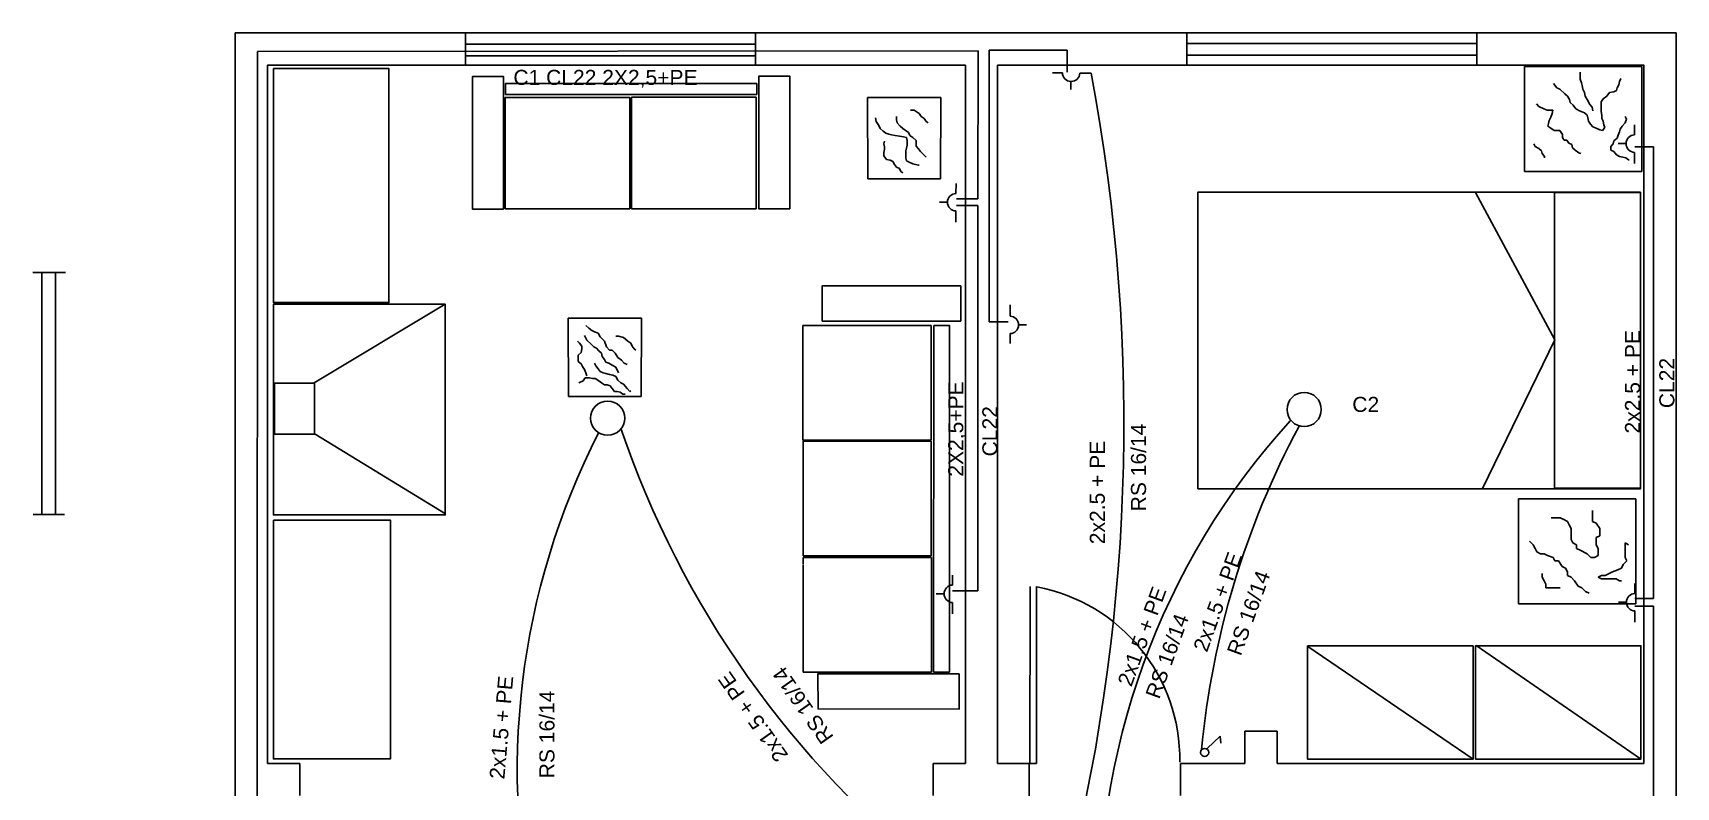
# Model space of a CAD drawing. Header units: millimetres. Extents: x 99.4 to 144.1, y 52.8 to 70.7.
# Drawn here: x 99.45 to 107.09, y 63.36 to 66.86 of the extents above; entities that cross this region are included whole.
import ezdxf

# ---------------------------------------------------------------- set-up
doc = ezdxf.new("R2010")
doc.units = ezdxf.units.MM
doc.header["$LTSCALE"] = 0.1
for name, color, linetype in [('bocas de techo y pared', 5, 'Continuous'), ('cableado por pared', 10, 'Continuous'), ('Conductores', 7, 'Continuous'), ('Losa', 5, 'Continuous'), ('muebles', 7, 'Continuous'), ('paredes', 7, 'Continuous'), ('puertas', 7, 'Continuous'), ('puntos', 7, 'Continuous'), ('tomacorrientes', 10, 'Continuous'), ('ventanas', 7, 'Continuous')]:
    doc.layers.add(name, color=color, linetype=linetype)
doc.styles.get("Standard").update_dxf_attribs({"font": 'arial.ttf'})

msp = doc.modelspace()

# ---------------------------------------------------------------- linework, layer by layer
at = {"layer": 'bocas de techo y pared'}
for centre in [(105.3595, 65.1128), (102.1206, 65.0726)]:
    msp.add_circle(centre, 0.0797, dxfattribs=at)
at = {"layer": 'cableado por pared'}
for p, q in [((100.4929, 66.7773), (103.8443, 66.7805)), ((103.8443, 66.7805), (103.8427, 66.0924)), ((104.2581, 66.7826), (103.8946, 66.7826)), ((103.8946, 66.7826), (103.8946, 65.5196)), ((104.2581, 66.6803), (104.2581, 66.7826)), ((100.4918, 63.0902), (100.4929, 66.7773)), ((106.9836, 66.3335), (106.8965, 66.3338)), ((106.9836, 66.3335), (106.9836, 64.2338)), ((103.8427, 66.0615), (103.7422, 66.0614)), ((103.8427, 66.0924), (103.7427, 66.0923)), ((103.8426, 66.0615), (103.8426, 64.2696)), ((103.8946, 65.5196), (103.9834, 65.5196)), ((103.8426, 64.2697), (103.7247, 64.2697)), ((106.9832, 64.2342), (106.897, 64.2345)), ((106.9836, 64.1984), (106.8974, 64.1987)), ((106.9836, 64.1981), (106.9836, 61.3097))]:
    msp.add_line(p, q, dxfattribs=at)
at = {"layer": 'Losa', "color": 1}
msp.add_arc((95.784, 65.0506), 8.737, 319.81608, 10.72171, dxfattribs=at)
at = {"layer": 'Losa'}
for centre, radius, start, end in [((106.4695, 66.4901), 4.5307, 198.87017, 231.7281), ((107.8082, 62.7701), 3.4003, 137.62514, 182.56466), ((108.8592, 63.1527), 3.9952, 151.88511, 174.57676), ((105.1569, 63.4328), 3.4564, 152.96873, 193.36064)]:
    msp.add_arc(centre, radius, start, end, dxfattribs=at)
at = {"layer": 'muebles'}
for p, q in [((106.929, 66.707), (106.3833, 66.707)), ((106.3833, 66.707), (106.3833, 66.677)), ((106.929, 66.6454), (106.929, 66.707)), ((106.3833, 66.677), (106.3833, 66.6304)), ((106.3833, 66.6738), (106.3833, 66.2188)), ((106.5187, 66.6282), (106.535, 66.6086)), ((106.6426, 66.6477), (106.6426, 66.6803)), ((106.6492, 66.6314), (106.6426, 66.6477)), ((106.6524, 66.6184), (106.6492, 66.6314)), ((106.822, 66.6217), (106.8252, 66.638)), ((106.8252, 66.638), (106.8318, 66.651)), ((106.929, 66.2188), (106.929, 66.6454)), ((102.2247, 66.5637), (101.6447, 66.5637)), ((101.6447, 66.5637), (101.6447, 66.5318)), ((102.2247, 66.4982), (102.2247, 66.5637)), ((102.8114, 66.564), (102.2315, 66.564)), ((102.2315, 66.564), (102.2315, 66.5321)), ((102.8114, 66.4985), (102.8114, 66.564)), ((103.6698, 66.5632), (103.3296, 66.563)), ((103.3296, 66.563), (103.3306, 66.1854)), ((103.6692, 66.1846), (103.6698, 66.5632)), ((106.535, 66.6086), (106.5481, 66.6021)), ((106.5481, 66.6021), (106.5709, 66.5793)), ((106.5709, 66.5793), (106.5839, 66.5696)), ((106.5839, 66.5696), (106.5937, 66.5533)), ((106.5937, 66.5533), (106.597, 66.5402)), ((106.6557, 66.6021), (106.6524, 66.6184)), ((106.6622, 66.5858), (106.6557, 66.6021)), ((106.6655, 66.5696), (106.6622, 66.5858)), ((106.6752, 66.5533), (106.6655, 66.5696)), ((106.6883, 66.5305), (106.6752, 66.5533)), ((106.7405, 66.5435), (106.7502, 66.5565)), ((106.7502, 66.5565), (106.7666, 66.5696)), ((106.7666, 66.5696), (106.7796, 66.5858)), ((106.7796, 66.5858), (106.7992, 66.5891)), ((106.7992, 66.5891), (106.8122, 66.5956)), ((106.8122, 66.5956), (106.8155, 66.6086)), ((106.8155, 66.6086), (106.822, 66.6217)), ((101.6447, 66.5318), (101.6447, 66.4822)), ((101.6447, 66.5284), (101.6447, 66.0449)), ((102.2247, 66.0449), (102.2247, 66.4982)), ((102.2315, 66.5321), (102.2315, 66.4826)), ((102.2315, 66.5288), (102.2315, 66.0452)), ((102.8114, 66.0452), (102.8114, 66.4985)), ((103.464, 66.4751), (103.464, 66.4587)), ((103.5296, 66.5046), (103.546, 66.5046)), ((103.546, 66.5046), (103.569, 66.4882)), ((103.569, 66.4882), (103.5789, 66.4751)), ((103.5789, 66.4751), (103.592, 66.4653)), ((106.4404, 66.5337), (106.4502, 66.5207)), ((106.4502, 66.5207), (106.4731, 66.5109)), ((106.4731, 66.5109), (106.4894, 66.5044)), ((106.4894, 66.5044), (106.5154, 66.5044)), ((106.5122, 66.4881), (106.5057, 66.4718)), ((106.5154, 66.5044), (106.5122, 66.4881)), ((106.597, 66.5402), (106.61, 66.5272)), ((106.61, 66.5272), (106.6231, 66.5109)), ((106.6231, 66.5109), (106.6394, 66.5012)), ((106.6394, 66.5012), (106.6622, 66.4914)), ((106.6622, 66.4914), (106.6752, 66.4816)), ((106.6752, 66.4816), (106.6785, 66.4686)), ((106.6981, 66.5174), (106.6883, 66.5305)), ((106.7013, 66.5012), (106.6981, 66.5174)), ((106.7405, 66.4979), (106.7405, 66.5435)), ((106.7437, 66.4816), (106.7405, 66.4979)), ((106.7437, 66.4653), (106.7437, 66.4816)), ((106.8513, 66.4751), (106.8579, 66.4621)), ((103.3655, 66.4685), (103.3688, 66.4521)), ((103.3688, 66.4521), (103.3819, 66.4325)), ((103.3819, 66.4325), (103.3885, 66.4194)), ((103.3885, 66.4194), (103.4016, 66.4062)), ((103.4016, 66.4062), (103.4147, 66.3964)), ((103.464, 66.4587), (103.4673, 66.4456)), ((103.4673, 66.4456), (103.4804, 66.4292)), ((103.4804, 66.4292), (103.4935, 66.4194)), ((103.4935, 66.4194), (103.5198, 66.3997)), ((103.5198, 66.3997), (103.5263, 66.3866)), ((103.592, 66.4653), (103.6018, 66.4521)), ((103.6018, 66.4521), (103.6117, 66.4456)), ((106.4959, 66.4425), (106.4926, 66.4295)), ((106.4926, 66.4295), (106.5057, 66.4197)), ((106.4991, 66.4556), (106.4959, 66.4425)), ((106.5057, 66.4718), (106.4991, 66.4556)), ((106.5057, 66.4197), (106.522, 66.41)), ((106.522, 66.41), (106.5481, 66.41)), ((106.5481, 66.41), (106.5611, 66.3904)), ((106.6785, 66.4686), (106.6818, 66.4523)), ((106.6818, 66.4523), (106.6915, 66.4393)), ((106.6915, 66.4393), (106.7013, 66.4262)), ((106.7013, 66.4262), (106.7176, 66.4197)), ((106.7176, 66.4197), (106.7339, 66.4132)), ((106.7339, 66.4132), (106.747, 66.41)), ((106.7502, 66.4523), (106.7437, 66.4653)), ((106.747, 66.41), (106.7568, 66.423)), ((106.7535, 66.436), (106.7502, 66.4523)), ((106.7568, 66.423), (106.7535, 66.436)), ((106.8252, 66.4034), (106.8187, 66.3872)), ((106.8285, 66.4165), (106.8252, 66.4034)), ((106.8383, 66.4295), (106.8285, 66.4165)), ((106.8513, 66.4458), (106.8383, 66.4295)), ((106.8579, 66.4621), (106.8513, 66.4458)), ((103.4082, 66.3603), (103.4049, 66.3472)), ((103.4049, 66.3472), (103.4082, 66.3341)), ((103.4082, 66.3341), (103.4082, 66.321)), ((103.4147, 66.3964), (103.4279, 66.3931)), ((103.4279, 66.3931), (103.441, 66.3899)), ((103.441, 66.3899), (103.4574, 66.3866)), ((103.4574, 66.3866), (103.4771, 66.3833)), ((103.4771, 66.3833), (103.4968, 66.38)), ((103.4968, 66.38), (103.5099, 66.3767)), ((103.5099, 66.3276), (103.5066, 66.3144)), ((103.5099, 66.3767), (103.5132, 66.3636)), ((103.5132, 66.3407), (103.5099, 66.3276)), ((103.5132, 66.3636), (103.5132, 66.3407)), ((103.5263, 66.3866), (103.5395, 66.3767)), ((103.5395, 66.3767), (103.5559, 66.3636)), ((103.5559, 66.3636), (103.5559, 66.3374)), ((103.5559, 66.3374), (103.5657, 66.3243)), ((103.5657, 66.3243), (103.5756, 66.3112)), ((106.4274, 66.3481), (106.4339, 66.335)), ((106.4339, 66.335), (106.4502, 66.3253)), ((106.4502, 66.3253), (106.4633, 66.3155)), ((106.5611, 66.3904), (106.5611, 66.3774)), ((106.5611, 66.3774), (106.5676, 66.3644)), ((106.5676, 66.3644), (106.5807, 66.3644)), ((106.5807, 66.3644), (106.5905, 66.3513)), ((106.5905, 66.3513), (106.6035, 66.3448)), ((106.6035, 66.3448), (106.6068, 66.3285)), ((106.6068, 66.3285), (106.6198, 66.3188)), ((106.7959, 66.3481), (106.7861, 66.335)), ((106.7861, 66.335), (106.7861, 66.3188)), ((106.7992, 66.3611), (106.7959, 66.3481)), ((106.8155, 66.3741), (106.7992, 66.3611)), ((106.8187, 66.3872), (106.8155, 66.3741)), ((103.4082, 66.321), (103.4049, 66.3079)), ((103.4049, 66.3079), (103.4049, 66.2915)), ((103.4049, 66.2915), (103.418, 66.2751)), ((103.418, 66.2751), (103.4344, 66.2718)), ((103.4344, 66.2718), (103.4476, 66.2653)), ((103.4476, 66.2653), (103.4541, 66.2521)), ((103.4541, 66.2521), (103.464, 66.239)), ((103.5066, 66.3144), (103.5066, 66.2817)), ((103.5066, 66.2817), (103.5099, 66.2685)), ((103.5099, 66.2685), (103.5231, 66.262)), ((103.5231, 66.262), (103.5395, 66.2554)), ((103.5395, 66.2554), (103.5526, 66.2521)), ((103.5526, 66.2521), (103.5657, 66.2489)), ((103.5657, 66.2489), (103.569, 66.2489)), ((103.5756, 66.3112), (103.5887, 66.298)), ((103.5887, 66.298), (103.6018, 66.2849)), ((106.4633, 66.3155), (106.4665, 66.3025)), ((106.4665, 66.3025), (106.4763, 66.2894)), ((106.4763, 66.2894), (106.4763, 66.2829)), ((106.6198, 66.3188), (106.6361, 66.3057)), ((106.6361, 66.3057), (106.6459, 66.3025)), ((106.7861, 66.3188), (106.7992, 66.3122)), ((106.7992, 66.3122), (106.8122, 66.296)), ((106.8122, 66.296), (106.8252, 66.2894)), ((106.8252, 66.2894), (106.8416, 66.2862)), ((106.8416, 66.2862), (106.8546, 66.2829)), ((106.8546, 66.2829), (106.8676, 66.2732)), ((106.8676, 66.2732), (106.8709, 66.2732)), ((103.3306, 66.1854), (103.6692, 66.1846)), ((103.464, 66.239), (103.4771, 66.2325)), ((103.4771, 66.2325), (103.4837, 66.2194)), ((103.4837, 66.2194), (103.4935, 66.2128)), ((106.3833, 66.2188), (106.929, 66.2188)), ((106.5251, 65.4363), (106.1566, 66.1219)), ((101.6447, 66.0449), (102.2247, 66.0449)), ((102.2315, 66.0452), (102.8114, 66.0452)), ((100.7568, 65.2369), (101.3649, 65.6024)), ((102.2779, 65.5377), (101.9376, 65.5375)), ((101.9376, 65.5375), (101.9392, 65.1725)), ((102.0201, 65.5035), (102.0333, 65.4903)), ((102.0333, 65.4903), (102.0465, 65.4804)), ((102.2774, 65.1737), (102.2779, 65.5377)), ((103.6248, 65.5026), (103.0291, 65.5026)), ((103.0291, 65.5026), (103.0291, 65.4698)), ((103.6248, 65.4353), (103.6248, 65.5026)), ((101.9904, 65.4211), (101.9806, 65.431)), ((102.0003, 65.4079), (101.9904, 65.4211)), ((102.0003, 65.3948), (102.0003, 65.4079)), ((102.0135, 65.4574), (102.0234, 65.4343)), ((102.0234, 65.4343), (102.0432, 65.4178)), ((102.0432, 65.4178), (102.0564, 65.4046)), ((102.0465, 65.4804), (102.0597, 65.4738)), ((102.0597, 65.4738), (102.0762, 65.4672)), ((102.0762, 65.4672), (102.0861, 65.4508)), ((102.0861, 65.4508), (102.1059, 65.431)), ((102.1059, 65.431), (102.1158, 65.4046)), ((102.1587, 65.4541), (102.1719, 65.4541)), ((102.1719, 65.4541), (102.195, 65.4475)), ((102.195, 65.4475), (102.2148, 65.431)), ((102.2148, 65.431), (102.228, 65.4211)), ((102.228, 65.4211), (102.2346, 65.4079)), ((102.2346, 65.4079), (102.2445, 65.3948)), ((103.0291, 65.4698), (103.0291, 65.4189)), ((103.0291, 65.4663), (103.0291, 64.9697)), ((103.6248, 64.9697), (103.6248, 65.4353)), ((106.5251, 65.4363), (106.188, 64.7452)), ((101.9839, 65.3651), (101.997, 65.3783)), ((101.9839, 65.3354), (101.9839, 65.3651)), ((101.997, 65.3256), (101.9839, 65.3354)), ((101.997, 65.3783), (102.0003, 65.3948)), ((102.0564, 65.4046), (102.0696, 65.398)), ((102.0597, 65.3289), (102.0663, 65.3157)), ((102.0696, 65.398), (102.0795, 65.3849)), ((102.0795, 65.3849), (102.0927, 65.375)), ((102.0927, 65.375), (102.096, 65.3585)), ((102.096, 65.3585), (102.1059, 65.3453)), ((102.1059, 65.3453), (102.1125, 65.3321)), ((102.1125, 65.3321), (102.1257, 65.3289)), ((102.1158, 65.4046), (102.129, 65.3882)), ((102.1257, 65.3289), (102.1422, 65.319)), ((102.129, 65.3882), (102.1422, 65.3882)), ((102.1422, 65.3882), (102.1554, 65.375)), ((102.1554, 65.375), (102.1686, 65.3552)), ((102.1686, 65.3552), (102.1851, 65.342)), ((102.1851, 65.342), (102.1983, 65.3289)), ((102.1983, 65.3289), (102.2115, 65.3223)), ((102.2445, 65.3948), (102.2511, 65.3882)), ((102.0036, 65.3124), (101.997, 65.3256)), ((102.0135, 65.2992), (102.0036, 65.3124)), ((102.0069, 65.2465), (102.0168, 65.2597)), ((102.0201, 65.2827), (102.0135, 65.2992)), ((102.0168, 65.2597), (102.0366, 65.2597)), ((102.0234, 65.2695), (102.0201, 65.2827)), ((102.0366, 65.2597), (102.0498, 65.2564)), ((102.0498, 65.2564), (102.063, 65.2564)), ((102.063, 65.2564), (102.0795, 65.2465)), ((102.0663, 65.3157), (102.0762, 65.3025)), ((102.0762, 65.3025), (102.0861, 65.2893)), ((102.0861, 65.2893), (102.0993, 65.2827)), ((102.0993, 65.2827), (102.1125, 65.2794)), ((102.1125, 65.2794), (102.129, 65.2761)), ((102.129, 65.2761), (102.1455, 65.2728)), ((102.1422, 65.319), (102.1587, 65.3091)), ((102.1455, 65.2728), (102.1587, 65.2662)), ((102.1587, 65.3091), (102.1719, 65.2827)), ((102.1587, 65.2662), (102.1686, 65.2498)), ((101.9871, 65.2366), (102.0069, 65.2465)), ((102.0795, 65.2465), (102.0927, 65.2366)), ((102.0927, 65.2366), (102.1059, 65.2267)), ((102.1059, 65.2267), (102.1191, 65.2267)), ((102.1191, 65.2267), (102.1323, 65.2234)), ((102.1323, 65.2234), (102.1422, 65.2102)), ((102.1422, 65.2102), (102.1521, 65.1971)), ((102.1521, 65.1971), (102.1653, 65.1971)), ((102.1653, 65.1971), (102.1785, 65.1938)), ((102.1686, 65.2498), (102.1818, 65.2366)), ((102.1785, 65.1938), (102.1917, 65.1839)), ((102.1818, 65.2366), (102.195, 65.23)), ((102.1917, 65.1839), (102.2016, 65.1839)), ((102.195, 65.23), (102.2115, 65.2102)), ((102.2115, 65.2102), (102.2247, 65.1971)), ((102.2247, 65.1971), (102.228, 65.2003)), ((101.9392, 65.1725), (102.2768, 65.1733)), ((100.7601, 64.9989), (101.3665, 64.6271)), ((103.0291, 64.9697), (103.6248, 64.9697)), ((103.0299, 64.9658), (103.0297, 64.929)), ((103.6255, 64.9661), (103.0298, 64.9661)), ((103.6255, 64.8989), (103.6255, 64.9661)), ((103.0298, 64.9299), (103.0298, 64.4333)), ((103.6255, 64.4333), (103.6255, 64.8989)), ((106.9016, 64.6981), (106.3558, 64.6981)), ((106.3558, 64.6981), (106.3558, 64.6681)), ((106.3558, 64.6681), (106.3558, 64.6215)), ((106.3558, 64.6649), (106.3558, 64.2099)), ((106.7008, 64.5928), (106.7008, 64.643)), ((106.9016, 64.6365), (106.9016, 64.6981)), ((106.5082, 64.6095), (106.5501, 64.6095)), ((106.5501, 64.6095), (106.5668, 64.6012)), ((106.5668, 64.6012), (106.5836, 64.5928)), ((106.5836, 64.5928), (106.5919, 64.5761)), ((106.5919, 64.5761), (106.6003, 64.5594)), ((106.7175, 64.5845), (106.7008, 64.5928)), ((106.7343, 64.5594), (106.7175, 64.5845)), ((106.9016, 64.2099), (106.9016, 64.6365)), ((106.4078, 64.5008), (106.4245, 64.4841)), ((106.6003, 64.5594), (106.6003, 64.5092)), ((106.6003, 64.5092), (106.6087, 64.4925)), ((106.6087, 64.4925), (106.6254, 64.4841)), ((106.7175, 64.5176), (106.7343, 64.5259)), ((106.7175, 64.4841), (106.7175, 64.5176)), ((106.7343, 64.5259), (106.7343, 64.5594)), ((106.8682, 64.4841), (106.8514, 64.4925)), ((106.8514, 64.4925), (106.8514, 64.4256)), ((103.0298, 64.4333), (103.6255, 64.4333)), ((103.6263, 64.4251), (103.0306, 64.4251)), ((103.0306, 64.4251), (103.0306, 64.3923)), ((103.6263, 64.3579), (103.6263, 64.4251)), ((106.4245, 64.4841), (106.4329, 64.4674)), ((106.4329, 64.4674), (106.4413, 64.4507)), ((106.4413, 64.4507), (106.458, 64.4423)), ((106.458, 64.4423), (106.4747, 64.4423)), ((106.4747, 64.4423), (106.4915, 64.4339)), ((106.4915, 64.4339), (106.5166, 64.4256)), ((106.5166, 64.4256), (106.525, 64.4089)), ((106.6254, 64.4841), (106.6254, 64.4674)), ((106.6254, 64.4674), (106.6422, 64.459)), ((106.6422, 64.459), (106.6757, 64.4423)), ((106.6757, 64.4423), (106.6924, 64.4256)), ((106.6924, 64.4256), (106.7091, 64.4256)), ((106.7091, 64.4256), (106.7259, 64.4339)), ((106.7259, 64.4674), (106.7175, 64.4841)), ((106.7259, 64.4339), (106.7259, 64.4674)), ((106.8514, 64.4256), (106.8598, 64.4089)), ((103.0306, 64.3889), (103.0306, 63.8923)), ((103.6263, 63.8923), (103.6263, 64.3579)), ((106.4664, 64.3503), (106.4664, 64.3336)), ((106.525, 64.4089), (106.5417, 64.4089)), ((106.5417, 64.4089), (106.5585, 64.3838)), ((106.5585, 64.3838), (106.5752, 64.3754)), ((106.5752, 64.3754), (106.5836, 64.3587)), ((106.5836, 64.3587), (106.5836, 64.342)), ((106.5836, 64.342), (106.6003, 64.3336)), ((106.7426, 64.342), (106.7259, 64.3336)), ((106.7594, 64.342), (106.7426, 64.342)), ((106.7929, 64.3587), (106.7594, 64.342)), ((106.818, 64.3671), (106.7929, 64.3587)), ((106.8347, 64.3754), (106.818, 64.3671)), ((106.8431, 64.3921), (106.8347, 64.3754)), ((106.8598, 64.4089), (106.8431, 64.3921)), ((106.4664, 64.3336), (106.4747, 64.3169)), ((106.4747, 64.3169), (106.4831, 64.3002)), ((106.4831, 64.3002), (106.4831, 64.2834)), ((106.4831, 64.2834), (106.5501, 64.2834)), ((106.6003, 64.3336), (106.6171, 64.3169)), ((106.6171, 64.3169), (106.6338, 64.2918)), ((106.6338, 64.2918), (106.6505, 64.2834)), ((106.6505, 64.2834), (106.6673, 64.2667)), ((106.6673, 64.2667), (106.684, 64.2584)), ((106.7259, 64.3336), (106.7426, 64.3253)), ((106.7426, 64.3253), (106.8096, 64.3253)), ((106.8096, 64.3253), (106.8263, 64.3169)), ((106.8263, 64.3169), (106.8347, 64.3169)), ((106.3558, 64.2099), (106.9016, 64.2099)), ((105.377, 64.0113), (106.145, 63.4878)), ((106.1599, 64.0162), (106.9229, 63.4894)), ((103.0306, 63.8923), (103.6263, 63.8923))]:
    msp.add_line(p, q, dxfattribs=at)
for points in [[(100.5667, 66.6976), (101.1041, 66.6976), (101.1041, 65.6095), (100.5667, 65.6095)], [(101.6359, 66.0439), (101.4924, 66.0439), (101.4924, 66.6609), (101.6359, 66.6609)], [(101.6462, 66.577), (102.8142, 66.577), (102.814, 66.628), (101.6463, 66.6285)], [(102.9676, 66.0451), (102.8242, 66.0451), (102.8242, 66.6622), (102.9676, 66.6622)], [(106.9235, 66.123), (104.8654, 66.123), (104.8654, 64.7447), (106.9235, 64.7447)], [(106.923, 66.1215), (106.5236, 66.1215), (106.5236, 64.7471), (106.923, 64.7471)], [(103.1183, 65.5229), (103.1187, 65.6876), (103.7629, 65.6873), (103.7629, 65.5235)], [(100.5667, 65.6023), (101.3656, 65.6023), (101.3656, 64.623), (100.5667, 64.623)], [(103.637, 65.5029), (103.711, 65.5029), (103.71, 63.8922), (103.6364, 63.8922)], [(100.5712, 65.2345), (100.7582, 65.2345), (100.7582, 64.9974), (100.5712, 64.9974)], [(100.5664, 64.5988), (101.1111, 64.5988), (101.1111, 63.489), (100.5664, 63.489)], [(105.3756, 63.4873), (106.1445, 63.4873), (106.1445, 64.0139), (105.3756, 64.0139)], [(106.1561, 63.4882), (106.925, 63.4882), (106.925, 64.0148), (106.1561, 64.0148)], [(103.7555, 63.8841), (103.7555, 63.7204), (103.0989, 63.7213), (103.0985, 63.8849)]]:
    msp.add_lwpolyline(points, close=True, dxfattribs=at)
at = {"layer": 'paredes'}
for p, q in [((107.089, 66.8631), (100.389, 66.8631)), ((100.389, 66.8631), (100.389, 58.3931)), ((107.089, 59.4381), (107.089, 66.8631)), ((103.784, 63.4681), (103.784, 66.7131)), ((103.934, 63.4681), (103.934, 66.7131)), ((105.234, 63.6181), (105.084, 63.6181)), ((105.084, 63.6181), (105.084, 63.4681)), ((105.234, 63.6181), (105.234, 63.4681)), ((100.689, 63.4681), (100.539, 63.4681)), ((103.634, 63.3181), (103.634, 63.4681)), ((103.784, 63.4681), (103.634, 63.4681)), ((104.0816, 63.4681), (103.934, 63.4681)), ((104.081, 63.4674), (104.081, 63.3163)), ((104.1142, 63.468), (104.0844, 63.468)), ((104.784, 63.3181), (104.784, 63.4681)), ((105.084, 63.4681), (104.784, 63.4681)), ((106.939, 63.4681), (105.234, 63.4681))]:
    msp.add_line(p, q, dxfattribs=at)
for points in [[(103.784, 66.7131), (100.539, 66.7131), (100.539, 63.4681)], [(106.939, 63.4681), (106.939, 66.7131), (103.934, 66.7131)], [(100.689, 63.4681), (100.689, 63.3181)]]:
    msp.add_lwpolyline(points, dxfattribs=at)
at = {"layer": 'puertas'}
for p, q in [((104.0844, 63.468), (104.0856, 64.2904)), ((104.1145, 63.4679), (104.1146, 64.2904))]:
    msp.add_line(p, q, dxfattribs=at)
msp.add_arc((103.966, 63.4872), 0.8151, 359.06878, 79.36134, dxfattribs=at)
at = {"layer": 'puntos'}
for p, q in [((104.9079, 63.5371), (104.9696, 63.5942)), ((104.9696, 63.5942), (104.9719, 63.5622))]:
    msp.add_line(p, q, dxfattribs=at)
msp.add_circle((104.8965, 63.5188), 0.0189, dxfattribs=at)
at = {"layer": 'tomacorrientes'}
for p, q in [((104.235, 66.6774), (104.1888, 66.6779)), ((104.2752, 66.6375), (104.2748, 66.6004)), ((104.3684, 66.676), (104.3161, 66.6766)), ((106.8957, 66.3892), (106.8957, 66.4354)), ((106.8563, 66.3485), (106.8191, 66.3485)), ((106.8957, 66.2557), (106.8957, 66.308)), ((103.7405, 66.1168), (103.7407, 66.163)), ((103.7009, 66.0763), (103.6637, 66.0765)), ((103.7399, 65.9833), (103.7402, 66.0356)), ((103.9923, 65.5989), (103.9923, 65.5467)), ((104.0317, 65.5061), (104.0689, 65.5061)), ((103.9923, 65.4655), (103.9923, 65.4193)), ((103.7246, 64.2967), (103.7246, 64.3429)), ((106.8972, 64.2576), (106.8972, 64.3038)), ((103.6852, 64.2561), (103.648, 64.2561)), ((103.7246, 64.1632), (103.7246, 64.2155)), ((106.8577, 64.217), (106.8206, 64.217)), ((106.8972, 64.1242), (106.8972, 64.1764))]:
    msp.add_line(p, q, dxfattribs=at)
for centre, start, end in [((104.2756, 66.678), 180.82206, 357.9604), ((106.8967, 66.3486), 91.43083, 268.56917), ((103.7414, 66.0762), 91.17244, 268.31078), ((103.9913, 65.5061), 271.43083, 88.56917), ((103.7257, 64.2561), 91.43083, 268.56917), ((106.8982, 64.217), 91.43083, 268.56917)]:
    msp.add_arc(centre, 0.0406, start, end, dxfattribs=at)
at = {"layer": 'ventanas'}
for p, q in [((101.46, 66.8587), (101.46, 66.7117)), ((102.8087, 66.8613), (102.8087, 66.711)), ((104.8143, 66.8607), (104.8143, 66.7136)), ((106.163, 66.8633), (106.163, 66.713)), ((101.4591, 66.8115), (102.8085, 66.8115)), ((104.8134, 66.8135), (106.1629, 66.8135)), ((101.46, 66.7571), (102.8088, 66.7571)), ((104.8143, 66.7591), (106.1631, 66.7591)), ((99.5992, 65.7502), (99.4482, 65.7502)), ((99.4901, 65.7502), (99.4901, 64.624)), ((99.553, 65.7509), (99.553, 64.6241)), ((99.5946, 64.624), (99.4491, 64.624))]:
    msp.add_line(p, q, dxfattribs=at)

# ---------------------------------------------------------------- texts
at = {"layer": 'Conductores', "color": 1}
msp.add_text('C1 CL22 2X2,5+PE', height=0.07, dxfattribs=at).set_placement((101.6825, 66.6213))
for s, p in [('2x2.5 + PE', (106.9212, 65.0011)), ('CL22', (107.0808, 65.1189)), ('2X2,5+PE', (103.7742, 64.8006)), ('CL22', (103.933, 64.8948)), ('RS 16/14', (104.6241, 64.6395)), ('2x2.5 + PE', (104.4326, 64.4867))]:
    msp.add_text(s, height=0.07, rotation=90, dxfattribs=at).set_placement(p)
at = {"layer": 'Conductores', "color": 5}
msp.add_text('C2', height=0.07, dxfattribs=at).set_placement((105.5832, 65.1015))
for s, rotation, p in [('2x1.5 + PE', 70, (104.9073, 63.9809)), ('RS 16/14', 70, (105.0642, 63.9638)), ('2x1.5 + PE', 70, (104.5558, 63.8203)), ('RS 16/14', 70, (104.6852, 63.763)), ('2x1.5 + PE', 125, (102.9633, 63.5063)), ('RS 16/14', 125, (103.1744, 63.5904)), ('2x1.5 + PE', 85, (101.6404, 63.3922)), ('RS 16/14', 90, (101.8734, 63.3988))]:
    msp.add_text(s, height=0.07, rotation=rotation, dxfattribs=at).set_placement(p)

doc.saveas('drawing.dxf')
